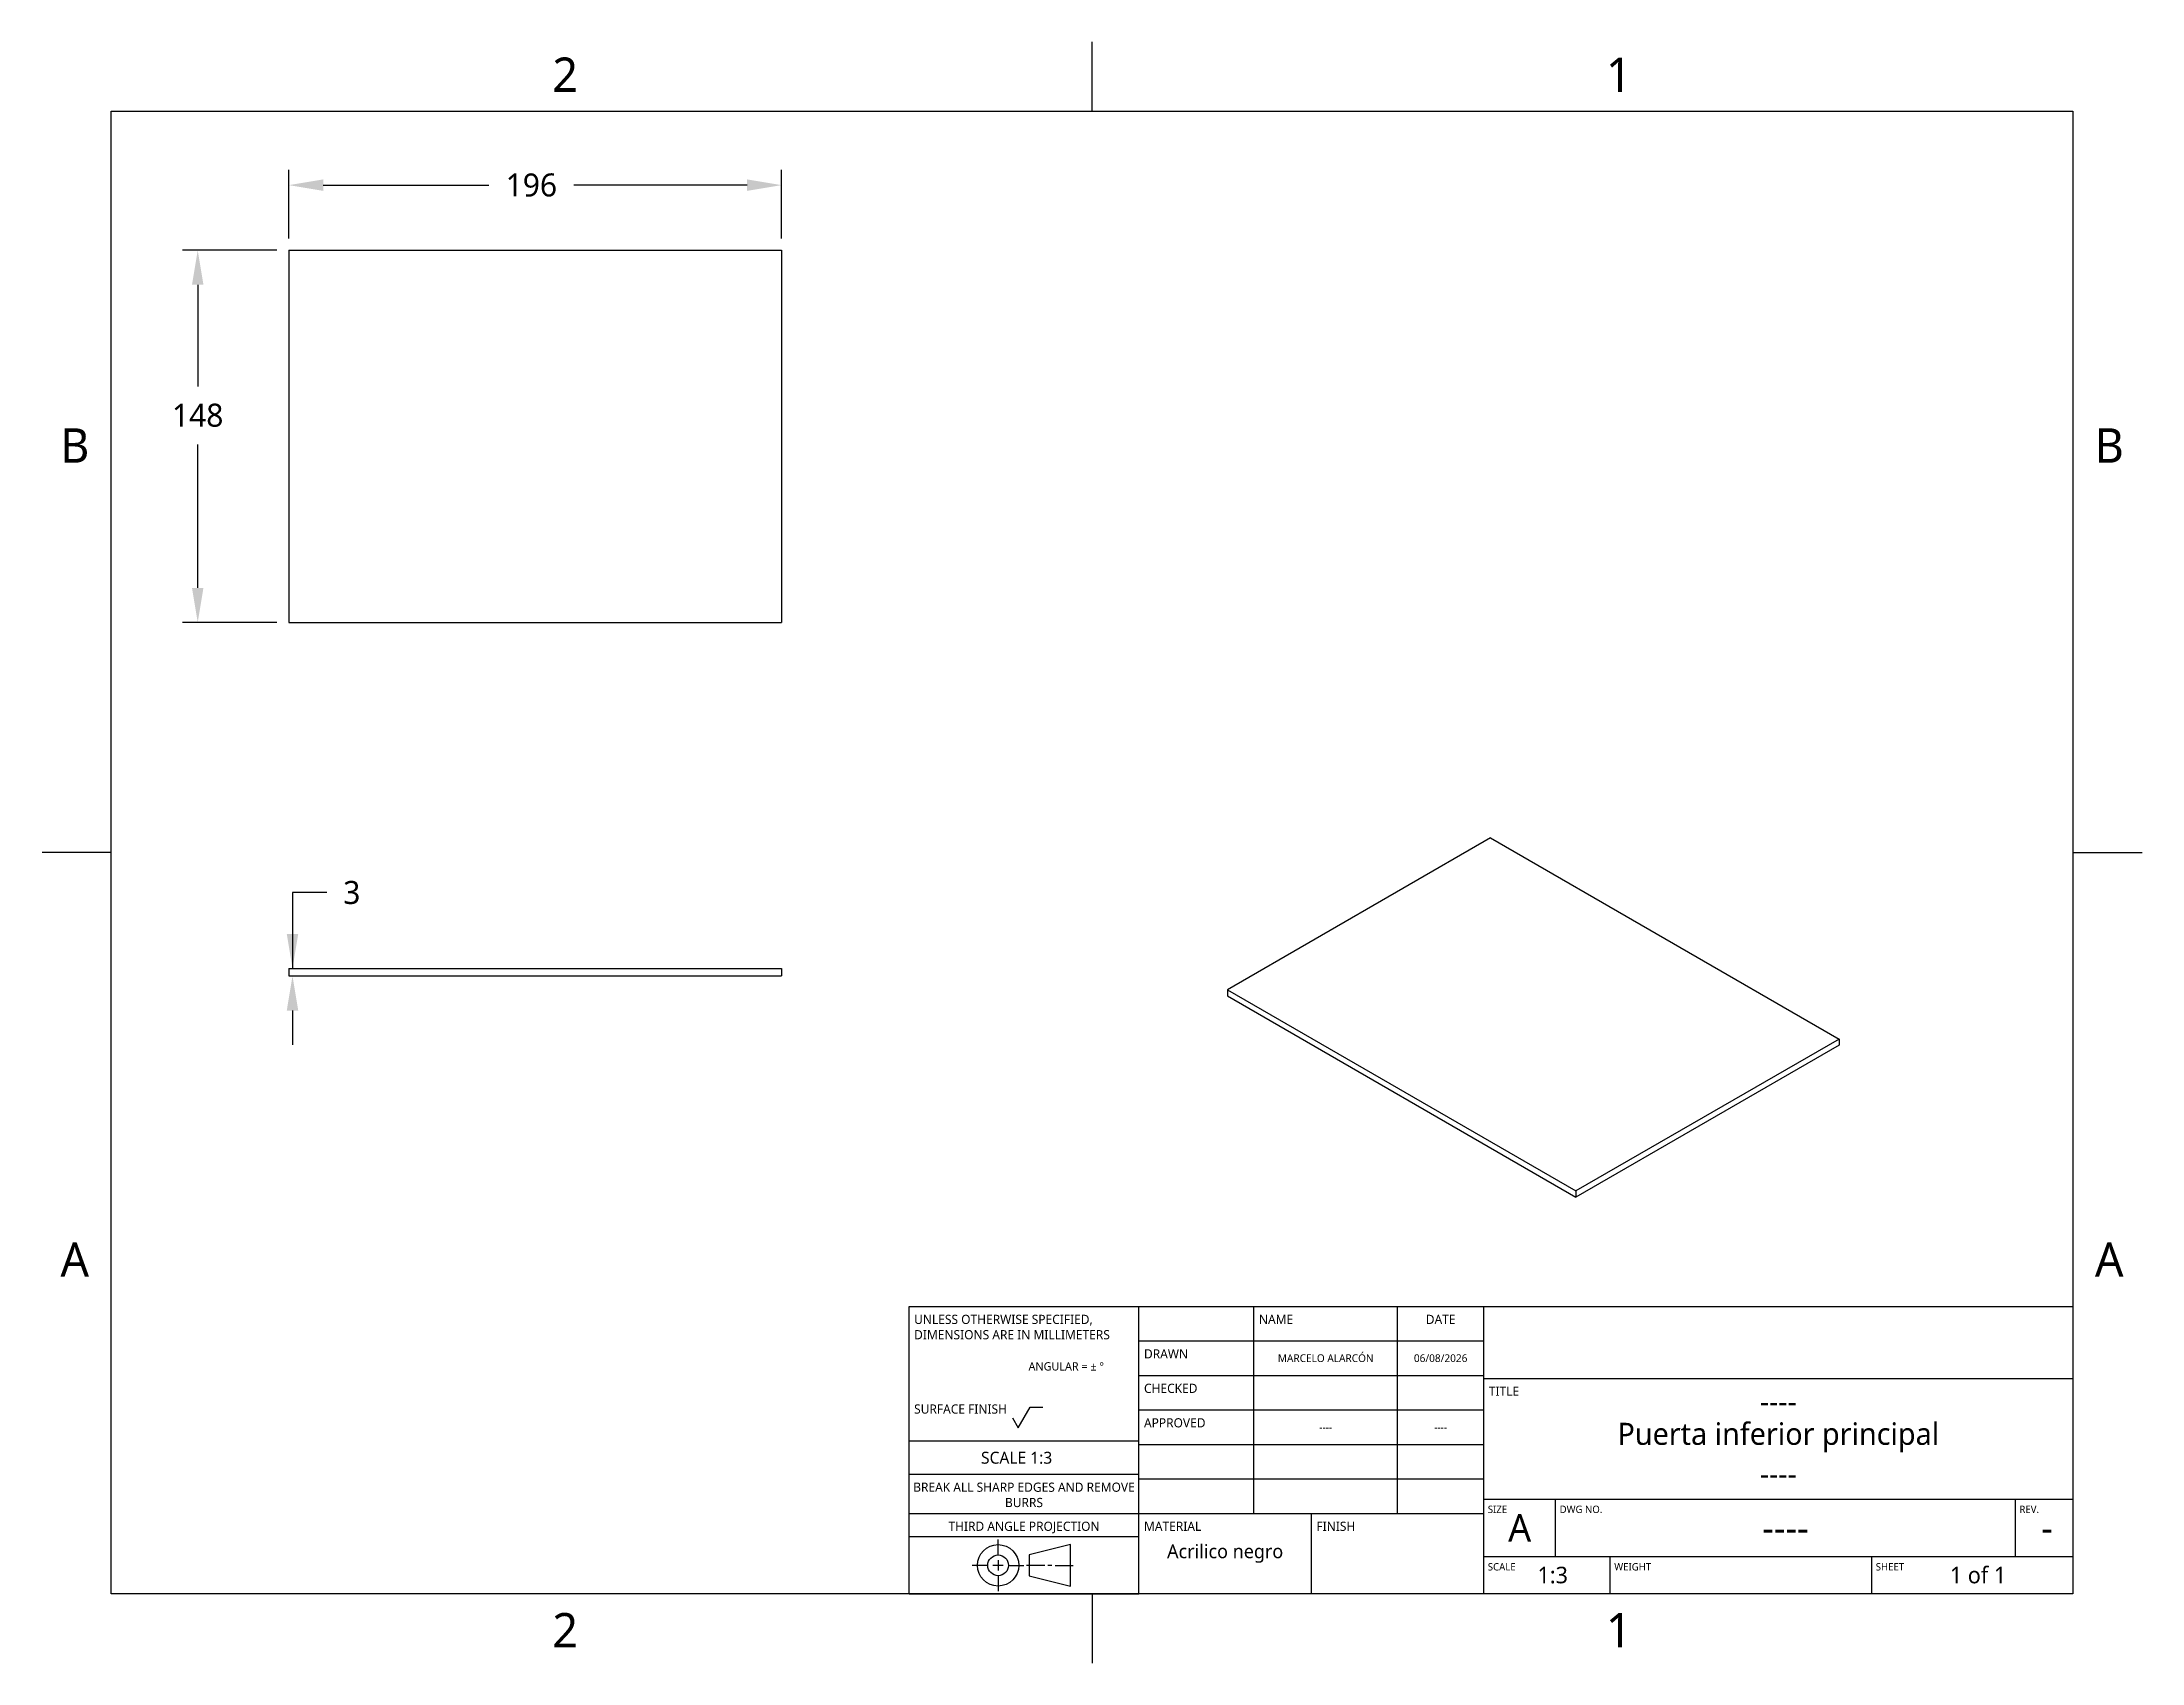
# Model space of a CAD drawing. Extents: x 1 to 279, y 0 to 215.
import ezdxf

# ---------------------------------------------------------------- set-up
doc = ezdxf.new("R2010")
doc.units = 0
doc.header["$LTSCALE"] = 0.5
doc.header["$MEASUREMENT"] = 0
doc.header["$PDMODE"] = 33
doc.header["$PDSIZE"] = 1
doc.layers.get('DEFPOINTS').update_dxf_attribs({"linetype": 'CONTINUOUS'})
for name, color, linetype in [('ANNOTATION_TEXT', 7, 'CONTINUOUS'), ('BORDER_FRAME', 7, 'CONTINUOUS'), ('BORDER_ZONES', 7, 'CONTINUOUS'), ('TITLE_BLOCK', 7, 'CONTINUOUS'), ('VISIBLE', 7, 'CONTINUOUS')]:
    doc.layers.add(name, color=color, linetype=linetype)
doc.styles.add('ONSHAPE-STANDARD', font='NotoSans-Regular.ttf')
doc.styles.add('ONSHAPE-STANDARD-DIMENSION', font='')
doc.styles.add('ONSHAPE-STANDARD-FIELDS', font='')
doc.styles.get('ONSHAPE-STANDARD-DIMENSION').set_extended_font_data('Noto Sans')
doc.styles.get('ONSHAPE-STANDARD-FIELDS').set_extended_font_data('Noto Sans')
doc.dimstyles.new('ONSHAPE-STANDARD$0', dxfattribs={"dimscale": 25.4, "dimtxt": 0.12, "dimasz": 0.18, "dimexe": 0.08, "dimexo": 0.0625, "dimgap": 0.09, "dimtad": 0, "dimtih": 1, "dimtoh": 1, "dimlfac": 25.4, "dimzin": 11, "dimtxsty": 'ONSHAPE-STANDARD-DIMENSION', "dimcen": 0.09, "dimclrd": 7, "dimclre": 7, "dimclrt": 7, "dimadec": 1, "dimazin": 3, "dimtfac": 1, "dimtofl": 0, "dimtmove": 0, "dimatfit": 3, "dimtolj": 1, "dimtzin": 11})

# ---------------------------------------------------------------- blocks, each defined once
blk = doc.blocks.new('*D1')
at = {"layer": 'ANNOTATION_TEXT', "color": 7}
for p, q in [((32.1, 187.8), (19.58, 187.8)), ((21.61, 183.23), (21.61, 169.75)), ((21.61, 143.04), (21.61, 162.06)), ((32.1, 138.46), (19.58, 138.46))]:
    blk.add_line(p, q, dxfattribs=at)
for points in [[(22.37, 183.23), (20.85, 183.23), (21.61, 187.8)], [(20.85, 143.04), (22.37, 143.04), (21.61, 138.46)]]:
    blk.add_solid(points, dxfattribs=at)
at = {"layer": 'DEFPOINTS', "color": 0}
for p in [(33.69, 187.8), (21.61, 138.46), (21.61, 138.46), (33.69, 138.46)]:
    blk.add_point(p, dxfattribs=at)
at = {"layer": 'ANNOTATION_TEXT', "color": 7, "insert": (21.61, 165.91), "char_height": 3.048, "attachment_point": 5, "style": 'ONSHAPE-STANDARD-DIMENSION'}
blk.add_mtext('\\A1;148', dxfattribs=at)
blk = doc.blocks.new('*D2')
at = {"layer": 'ANNOTATION_TEXT', "color": 7}
for p, q in [((33.69, 189.38), (33.69, 198.47)), ((99.02, 189.38), (99.02, 198.47)), ((38.26, 196.44), (60.21, 196.44)), ((94.45, 196.44), (71.5, 196.44))]:
    blk.add_line(p, q, dxfattribs=at)
for points in [[(38.26, 197.2), (38.26, 195.68), (33.69, 196.44)], [(94.45, 195.68), (94.45, 197.2), (99.02, 196.44)]]:
    blk.add_solid(points, dxfattribs=at)
at = {"layer": 'DEFPOINTS', "color": 0}
for p in [(99.02, 196.44), (99.02, 196.44), (33.69, 187.8), (99.02, 187.8)]:
    blk.add_point(p, dxfattribs=at)
at = {"layer": 'ANNOTATION_TEXT', "color": 7, "insert": (65.85, 196.44), "char_height": 3.048, "attachment_point": 5, "style": 'ONSHAPE-STANDARD-DIMENSION'}
blk.add_mtext('\\A1;196', dxfattribs=at)
blk = doc.blocks.new('*D3')
at = {"layer": 'ANNOTATION_TEXT', "color": 7}
for p, q in [((38.75, 102.63), (34.18, 102.63)), ((34.18, 102.63), (34.18, 92.58)), ((35.27, 92.58), (36.21, 92.58)), ((35.27, 91.58), (36.21, 91.58)), ((34.18, 87), (34.18, 82.43))]:
    blk.add_line(p, q, dxfattribs=at)
for points in [[(33.42, 97.15), (34.94, 97.15), (34.18, 92.58)], [(34.94, 87), (33.42, 87), (34.18, 91.58)]]:
    blk.add_solid(points, dxfattribs=at)
at = {"layer": 'DEFPOINTS', "color": 0}
for p in [(33.69, 92.58), (33.69, 91.58), (34.18, 91.58), (34.18, 91.58)]:
    blk.add_point(p, dxfattribs=at)
at = {"layer": 'ANNOTATION_TEXT', "color": 7, "insert": (42.04, 102.63), "char_height": 3.048, "attachment_point": 5, "style": 'ONSHAPE-STANDARD-DIMENSION'}
blk.add_mtext('\\A1;3', dxfattribs=at)

msp = doc.modelspace()

# ---------------------------------------------------------------- linework, layer by layer
at = {"layer": 'BORDER_FRAME'}
for p, q in [((10.1346, 9.652), (10.1346, 206.248)), ((10.1346, 206.248), (270.2306, 206.248)), ((270.2306, 206.248), (270.2306, 9.652)), ((270.2306, 9.652), (10.1346, 9.652))]:
    msp.add_line(p, q, dxfattribs=at)
at = {"layer": 'BORDER_ZONES'}
for p, q in [((140.1826, 206.248), (140.1826, 215.4174)), ((10.1346, 107.95), (0.9652, 107.95)), ((270.2306, 107.95), (279.4, 107.95)), ((140.1826, 9.652), (140.1826, 0.4826))]:
    msp.add_line(p, q, dxfattribs=at)
at = {"layer": 'TITLE_BLOCK'}
for p, q in [((115.9256, 9.652), (115.9256, 47.752)), ((115.9256, 47.752), (146.4056, 47.752)), ((146.4056, 9.652), (146.4056, 47.752)), ((146.4056, 47.752), (192.1256, 47.752)), ((161.6456, 20.32), (161.6456, 47.752)), ((180.6956, 20.32), (180.6956, 47.752)), ((192.1256, 9.652), (192.1256, 47.752)), ((192.1256, 47.752), (270.2306, 47.752)), ((146.4056, 43.18), (192.1256, 43.18)), ((146.4056, 38.608), (192.1256, 38.608)), ((192.1256, 38.227), (270.2306, 38.227)), ((130.4036, 31.6494), (132.0038, 34.421)), ((132.0038, 34.421), (133.6802, 34.421)), ((146.4056, 34.036), (192.1256, 34.036)), ((129.6416, 32.9692), (130.4036, 31.6494)), ((115.9256, 29.9212), (146.4056, 29.9212)), ((146.4056, 29.464), (192.1256, 29.464)), ((115.9256, 25.5016), (146.4056, 25.5016)), ((146.4056, 24.892), (192.1256, 24.892)), ((115.9256, 20.32), (146.4056, 20.32)), ((146.4056, 20.32), (192.1256, 20.32)), ((169.2656, 9.652), (169.2656, 20.32)), ((192.1256, 22.225), (270.2306, 22.225)), ((201.6506, 14.605), (201.6506, 22.225)), ((262.6106, 14.605), (262.6106, 22.225)), ((115.9256, 17.272), (146.4056, 17.272)), ((127.7366, 14.8031), (127.7366, 16.8605)), ((127.7366, 14.1173), (127.7366, 12.7457)), ((137.3378, 16.1747), (131.8514, 14.8031)), ((131.8514, 14.8031), (131.8514, 12.0599)), ((137.3378, 10.6883), (137.3378, 16.1747)), ((192.1256, 14.605), (270.2306, 14.605)), ((208.8896, 9.652), (208.8896, 14.605)), ((243.5606, 9.652), (243.5606, 14.605)), ((126.365, 13.4315), (124.3076, 13.4315)), ((128.4224, 13.4315), (127.0508, 13.4315)), ((127.7366, 12.0599), (127.7366, 10.0025)), ((129.1082, 13.4315), (131.1656, 13.4315)), ((133.9088, 13.4315), (131.5085, 13.4315)), ((131.8514, 12.0599), (137.3378, 10.6883)), ((134.8689, 13.4315), (134.3203, 13.4315)), ((135.2804, 13.4315), (137.6807, 13.4315)), ((115.9256, 9.652), (146.4056, 9.652))]:
    msp.add_line(p, q, dxfattribs=at)
for radius in [2.7432, 1.3716]:
    msp.add_circle((127.7366, 13.4315), radius, dxfattribs=at)
at = {"layer": 'VISIBLE'}
for p, q in [((33.6861, 187.7971), (33.6861, 138.4637)), ((33.6861, 187.7971), (99.0194, 187.7971)), ((99.0194, 187.7971), (99.0194, 138.4637)), ((33.6861, 138.4637), (99.0194, 138.4637)), ((193.0313, 109.8898), (158.1473, 89.7495)), ((193.0313, 109.8898), (239.2289, 83.2176)), ((33.6861, 92.5761), (33.6861, 91.5761)), ((33.6861, 92.5761), (99.0194, 92.5761)), ((99.0194, 92.5761), (99.0194, 91.5761)), ((33.6861, 91.5761), (99.0194, 91.5761)), ((158.1473, 89.7495), (204.345, 63.0773)), ((158.1473, 89.7495), (158.1473, 88.933)), ((158.1473, 88.933), (204.345, 62.2608)), ((239.2289, 83.2176), (204.345, 63.0773)), ((239.2289, 82.4011), (204.345, 62.2608)), ((239.2289, 83.2176), (239.2289, 82.4011)), ((204.345, 63.0773), (204.345, 62.2608))]:
    msp.add_line(p, q, dxfattribs=at)

# ---------------------------------------------------------------- texts
at = {"layer": 'BORDER_ZONES', "char_height": 4.572, "attachment_point": 5, "style": 'ONSHAPE-STANDARD'}
for s, insert in [('2', (70.3326, 211.074)), ('1', (210.0326, 211.074)), ('B', (5.3086, 161.925)), ('B', (275.0566, 161.925)), ('A', (5.3086, 53.975)), ('A', (275.0566, 53.975)), ('2', (70.3326, 4.826)), ('1', (210.0326, 4.826))]:
    msp.add_mtext(s, dxfattribs=dict(at, insert=insert))
at = {"layer": 'TITLE_BLOCK'}
for s, insert, char_height, width, attachment_point, style in [('UNLESS OTHERWISE SPECIFIED, DIMENSIONS ARE IN MILLIMETERS', (116.5962, 46.6547), 1.2192, 29.8704, 1, 'ONSHAPE-STANDARD'), ('NAME', (162.3162, 46.6547), 1.2192, 18.669, 1, 'ONSHAPE-STANDARD'), ('DATE', (186.4106, 46.6547), 1.2192, 11.2014, 2, 'ONSHAPE-STANDARD'), ('DRAWN', (147.0762, 42.0827), 1.2192, 14.9352, 1, 'ONSHAPE-STANDARD'), ('^JANGULAR = ± °^J', (131.7691, 42.1924), 1.09728, 14.9352, 1, 'ONSHAPE-STANDARD'), ('MARCELO ALARCÓN', (171.1706, 40.894), 1.024128, 19.05, 5, 'ONSHAPE-STANDARD-FIELDS'), ('06/08/2026', (186.4106, 40.894), 1.02413, 11.43, 5, 'ONSHAPE-STANDARD-FIELDS'), ('CHECKED', (147.0762, 37.5107), 1.2192, 14.9352, 1, 'ONSHAPE-STANDARD'), ('TITLE', (192.7962, 37.1297), 1.2192, 9.3345, 1, 'ONSHAPE-STANDARD'), ('SURFACE FINISH', (116.5962, 34.7675), 1.2192, 14.9352, 1, 'ONSHAPE-STANDARD'), ('----', (231.1781, 35.179), 2.92608, 70.485, 5, 'ONSHAPE-STANDARD-FIELDS'), ('APPROVED', (147.0762, 32.9387), 1.2192, 14.9352, 1, 'ONSHAPE-STANDARD'), ('----', (171.1706, 31.75), 1.02413, 19.05, 5, 'ONSHAPE-STANDARD-FIELDS'), ('----', (186.4106, 31.75), 1.02413, 11.43, 5, 'ONSHAPE-STANDARD-FIELDS'), ('Puerta inferior principal', (231.1781, 30.3784), 2.92608, 70.485, 5, 'ONSHAPE-STANDARD-FIELDS'), ('{\\fNoto Sans|b0|i0|c0|p0;\\W8.60722;  }SCALE 1:3', (116.2304, 28.4947), 1.58496, 29.8704, 1, 'ONSHAPE-STANDARD'), ('----', (231.1781, 25.5778), 2.92608, 70.485, 5, 'ONSHAPE-STANDARD-FIELDS'), ('BREAK ALL SHARP EDGES AND REMOVE BURRS', (131.1656, 24.4043), 1.2192, 29.8704, 2, 'ONSHAPE-STANDARD'), ('SIZE', (192.662, 21.3472), 0.97536, 9.3345, 1, 'ONSHAPE-STANDARD'), ('A', (196.8881, 18.415), 3.6576, 9.525, 5, 'ONSHAPE-STANDARD-FIELDS'), ('DWG NO.', (202.187, 21.3472), 0.97536, 59.7408, 1, 'ONSHAPE-STANDARD'), ('REV.', (263.147, 21.3472), 0.97536, 7.4676, 1, 'ONSHAPE-STANDARD'), ('THIRD ANGLE PROJECTION', (131.1656, 19.2227), 1.2192, 29.8704, 2, 'ONSHAPE-STANDARD'), ('MATERIAL', (147.0762, 19.2227), 1.2192, 22.4028, 1, 'ONSHAPE-STANDARD'), ('FINISH', (169.9362, 19.2227), 1.2192, 22.4028, 1, 'ONSHAPE-STANDARD'), ('----', (232.1306, 18.415), 3.6576, 60.96, 5, 'ONSHAPE-STANDARD-FIELDS'), ('-', (266.8016, 18.415), 3.6576, 6.858, 5, 'ONSHAPE-STANDARD-FIELDS'), ('Acrilico negro ', (157.8356, 14.986), 1.8288, 22.86, 5, 'ONSHAPE-STANDARD-FIELDS'), ('SCALE', (192.662, 13.7272), 0.97536, 16.42872, 1, 'ONSHAPE-STANDARD'), ('1:3', (201.2696, 12.1285), 2.19456, 15.24, 5, 'ONSHAPE-STANDARD-FIELDS'), ('WEIGHT', (209.426, 13.7272), 0.97536, 33.97758, 1, 'ONSHAPE-STANDARD'), ('SHEET', (244.097, 13.7272), 0.97536, 26.1366, 1, 'ONSHAPE-STANDARD'), ('1 of 1', (257.6576, 12.1285), 2.19456, 25.146, 5, 'ONSHAPE-STANDARD-FIELDS')]:
    msp.add_mtext(s, dxfattribs=dict(at, insert=insert, char_height=char_height, width=width, attachment_point=attachment_point, style=style))

# ---------------------------------------------------------------- dimensions: what is measured, and where the dimension line sits
at = {"layer": 'ANNOTATION_TEXT'}
for base, p1, p2, angle, picture, middle in [((99.0194, 196.4371), (33.6861, 187.7971), (99.0194, 187.7971), 0, '*D2', (65.8527, 196.4371)), ((21.6111, 138.4637), (33.6861, 187.7971), (33.6861, 138.4637), 270, '*D1', (21.6111, 165.9059)), ((34.1777, 91.5761), (33.6861, 92.5761, 24.6667), (33.6861, 91.5761, 24.6667), 270, '*D3', (42.0355, 102.6305))]:
    dim = msp.add_linear_dim(base=base, p1=p1, p2=p2, angle=angle, dimstyle='ONSHAPE-STANDARD$0', override={"dimscale": 25.4, "dimlfac": 3, "dimpost": ''}, dxfattribs=at)
    dim.commit()
    dim.dimension.update_dxf_attribs({"geometry": picture, "text_midpoint": middle, "dimtype": 161})

doc.saveas('drawing.dxf')
